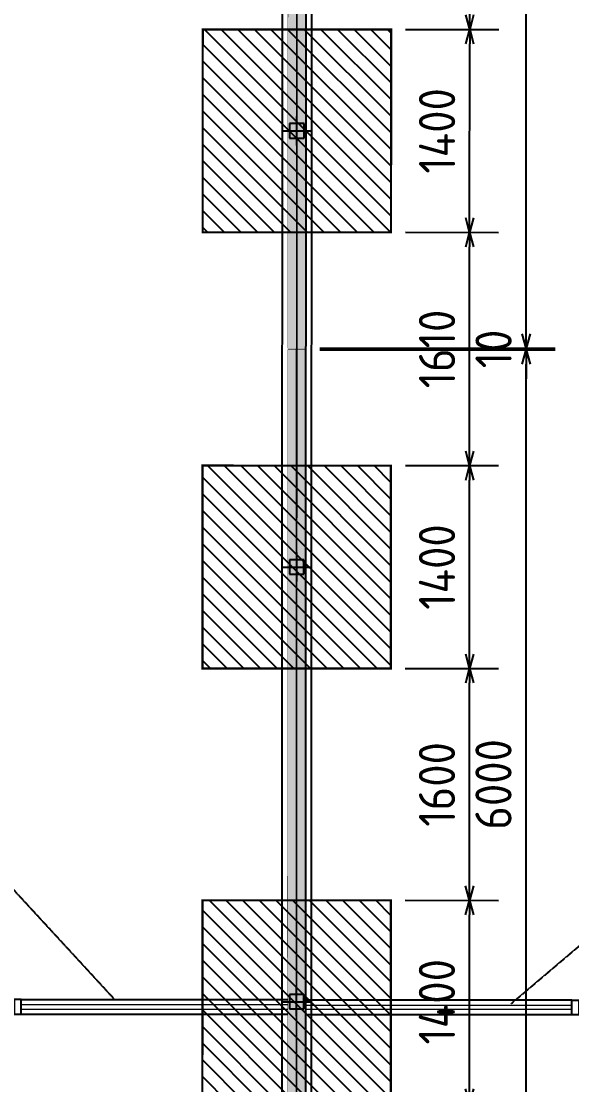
# Model space of a CAD drawing. Header units: centimetres. Extents: x -6122352 to 7132207, y -1694241 to 1947892.
# Drawn here: x 87774 to 91573, y -95548 to -88209 of the extents above; entities that cross this region are included whole.
import ezdxf
from ezdxf.xclip import XClip

# ---------------------------------------------------------------- set-up
doc = ezdxf.new("R2010")
doc.units = ezdxf.units.CM
doc.header["$MEASUREMENT"] = 0
doc.header["$XCLIPFRAME"] = 2
doc.header["$PDMODE"] = 66
doc.header["$PDSIZE"] = 100
doc.linetypes.add('DASHED2', pattern=[0.375, 0.25, -0.125])
for name, color, linetype in [('00-MI-DIM', 7, 'Continuous'), ('@MI-FOOTINGS', 7, 'Continuous'), ('@MI-REF LAYER', 7, 'Continuous'), ('@MI-TYPE-02', 6, 'Continuous'), ('B_TH_4', 7, 'Continuous')]:
    doc.layers.add(name, color=color, linetype=linetype)
for name, color, linetype, lineweight, true_color in [('08-Compound Wall-2', 6, 'Continuous', 25, 0xff00ff), ('08-Compound Wall-3', 5, 'Continuous', 25, 0x0000ff), ('23585-XR-AR-DAMAC PLOT LIMITS$0$1-End units', 7, 'Continuous', 5, 0xf8991e)]:
    doc.layers.add(name, color=color, linetype=linetype, lineweight=lineweight, true_color=true_color)
doc.layers.add('23585-XR-AR-END-GROUND FLOOR$0$A-LOVR-PLAN', color=251, linetype='Continuous', lineweight=9)
doc.layers.add('A-ANNO-TEXT', color=3, linetype='Continuous', lineweight=25)
doc.styles.add('Schueco-BEMSTIL', font='isocpeur.ttf', dxfattribs={"width": 0.9})
doc.styles.get("Standard").update_dxf_attribs({"font": 'arial.ttf'})
doc.dimstyles.new('LEADER', dxfattribs={"dimtxt": 0.18, "dimasz": 0.25, "dimexe": 0.18, "dimexo": 0.0625, "dimgap": 0.09, "dimtad": 0, "dimtih": 1, "dimtoh": 1, "dimdec": 4, "dimzin": 0, "dimdsep": 46, "dimtxsty": 'Standard', "dimblk": 'DOT', "dimcen": 0.09, "dimadec": 0, "dimazin": 0, "dimtfac": 1, "dimtdec": 4, "dimtofl": 0, "dimtmove": 0, "dimatfit": 3, "dimldrblk": 'DOT', "dimfxl": 1, "dimtolj": 1, "dimtzin": 0, "dimarcsym": 0})
doc.dimstyles.new('MI- JWC-TXT-2.5 MM', dxfattribs={"dimscale": 1.5, "dimtxt": 2.5, "dimasz": 1, "dimexe": 2, "dimexo": 1, "dimgap": 1, "dimtad": 1, "dimdec": 0, "dimdsep": 46, "dimtxsty": 'Schueco-BEMSTIL', "dimblk": 'OPEN30', "dimcen": 0, "dimdle": 2, "dimclrd": 140, "dimclre": 8, "dimclrt": 40, "dimadec": 0, "dimazin": 2, "dimtfac": 1, "dimtdec": 0, "dimtix": 1, "dimtmove": 2, "dimatfit": 3, "dimldrblk": 'OPEN', "dimfxl": 2, "dimlwd": -1, "dimlwe": -1, "dimarcsym": 0})

# ---------------------------------------------------------------- blocks, each defined once
blk = doc.blocks.new('23585-XR-AR-BOUNDARY WALLS AND SETBACKS')
at = {"layer": '08-Compound Wall-2'}
for points in [[(496514.6252557298, 2768906.002830742), (496532.2463287459, 2768889.856587013), (496534.3067708811, 2768892.105257509), (496538.3601700577, 2768896.529056611), (496542.4137756815, 2768900.952862748), (496546.4671700585, 2768905.376656611), (496550.520570064, 2768909.800456605), (496554.5739700577, 2768914.224256611), (496560.6192522304, 2768920.821795322), (496542.9971857687, 2768936.967041038)], [(496486.0484569206, 2768874.815229656), (496503.6697283639, 2768858.668986596), (496505.7301708809, 2768860.917657509), (496509.7837701971, 2768865.341656763), (496513.8371715791, 2768869.765258271), (496517.8905700583, 2768874.189056612), (496521.9439700579, 2768878.612856611), (496524.0719708814, 2768880.935257509), (496525.9973691489, 2768883.036655619), (496530.2533694326, 2768887.681655928), (496532.1112121206, 2768889.709130248), (496514.4901429755, 2768905.85537043)]]:
    blk.add_lwpolyline(points, dxfattribs=at)
blk = doc.blocks.new('A$C9d9485f6')
at = {"layer": 'A-ANNO-TEXT', "rotation": 312.4881850805905}
blk.add_blockref('23585-XR-AR-BOUNDARY WALLS AND SETBACKS', (-2377088.534775567, -1504219.252137818), dxfattribs=at)
blk = doc.blocks.new('23585-XR-AR-DAMAC PLOT LIMITS')
at = {"layer": '23585-XR-AR-DAMAC PLOT LIMITS$0$1-End units', "color": 251, "true_color": 0x636466}
for points in [[(496532.2525000004, 2768889.715299999), (496514.5576999998, 2768905.929099999), (496520.7389000002, 2768912.6753), (496538.4338999996, 2768896.4615), (496534.3805, 2768892.037699999)], [(496526.0711000003, 2768882.9691), (496508.3761, 2768899.182700001), (496514.5576999998, 2768905.929099999), (496532.2525000004, 2768889.715299999), (496530.3271000003, 2768887.6141)]]:
    blk.add_lwpolyline(points, close=True, dxfattribs=at)
blk = doc.blocks.new('A$Cf093b529')
at = {"layer": 'A-ANNO-TEXT'}
blk.add_blockref('23585-XR-AR-DAMAC PLOT LIMITS', (-495391.9901121984, -2768603.441896566), dxfattribs=at)
blk = doc.blocks.new('XR-AR-END-SETTING OUT PLAN')
at = {"layer": '08-Compound Wall-3'}
for p, q in [((1900.044146533911, 10600.0005848068), (-523.2971514484661, 10600.00058478686)), ((1900.044146533911, 10500.00058480681), (-523.2971514474184, 10500.00058478684))]:
    blk.add_line(p, q, dxfattribs=at)
blk.add_lwpolyline([(1950.044146533911, 10600.00060864944), (1900.044146533911, 10600.00060864944), (1900.044145320485, 10500.00060864944), (1950.044146842208, 10500.00060864944)], close=True, dxfattribs=at)
at = {"layer": '23585-XR-AR-END-GROUND FLOOR$0$A-LOVR-PLAN'}
blk.add_lwpolyline([(1900.044146533911, 10600.00063503276), (1900.044146533911, 10500.00063249208)], dxfattribs=at)
blk.add_lwpolyline([(1900.044146839268, 10534.99812595142), (1900.044146839268, 10564.99812595142), (-523.3010777489098, 10564.99812655811), (-523.3010777489098, 10534.99812655811)], close=True, dxfattribs=at)
blk = doc.blocks.new('END UNIT')
at = {"xscale": 0.001, "yscale": 0.001, "zscale": 0.001}
blk.add_blockref('XR-AR-END-SETTING OUT PLAN', (-9.150201729830158, 0), dxfattribs=at)
blk = doc.blocks.new('TH_4')
blk.add_blockref('END UNIT', (495802.3053798428, 2769130.514097063))
at = {"xscale": -1}
blk.add_blockref('END UNIT', (495826.3053798428, 2769130.514097063), dxfattribs=at)
blk = doc.blocks.new('A$C780da55d')
at = {"layer": 'B_TH_4', "xscale": 1.000039159572381, "yscale": 1.000039159572381, "zscale": 1.000039159572381}
blk.add_blockref('TH_4', (-495814.0704651335, -2769239.302089663), dxfattribs=at)
blk = doc.blocks.new('23585-XR-AR-MALDIVE-2$0$TH_4')
blk.add_blockref('A$C780da55d', (495794.655359471, 2769130.864096801))
blk = doc.blocks.new('A$Cc84df2ca')
at = {"color": 1, "true_color": 0xeb0000, "const_width": 0.01}
blk.add_lwpolyline([(33.14837637357414, 3.778585232794285e-05), (27.1483715409413, 0), (21.1483790515922, 0.0002447874285280704), (15.14837421895936, 0.0002070018090307713), (9.148369384929538, 0.0001692157238721848), (0.001146321650594473, 0.0001739775761961937), (0, 24.00009523076005), (9.14835335733369, 24.00004108878784), (15.14835819089785, 24.00007887603715), (21.14836302306503, 24.00011666072533), (27.14836785756052, 24.00015444727615), (33.14850780414417, 24.00004477263428), (39.14851263724267, 24.00008255988359), (42.29842148628086, 24.00006402377039), (42.29815494269133, 0.0002044944558292627)], close=True, dxfattribs=at)
blk = doc.blocks.new('A$C3d5adbb0')
at = {"color": 1, "true_color": 0xeb0000, "const_width": 0.009999999999999997}
blk.add_lwpolyline([(33.15020264964551, 0.001677757361903787), (27.15019791387022, 0.002752774395048618), (21.15019317576662, 0.003827791893854737), (15.15033592330292, 0.005037896335124969), (9.150196098722517, 0.006260396912693977), (0, 0.007950553204864264), (0.00471772626042366, 24.00780961895362), (2.854666186962277, 24.00720225670375), (9.154631254728884, 24.00613186182454), (12.00472720013931, 24.00565958512016), (15.15463599236682, 24.00505684455857), (21.15464072860777, 24.0039818265941), (27.15464546671137, 24.00290681025945), (33.15450271917507, 24.00169670605101), (39.15479002706707, 24.00060929218307), (42.30469881882891, 24.00000655138865), (42.30011617904529, 4.656612873077393e-10)], close=True, dxfattribs=at)
blk = doc.blocks.new('_Dot')
at = {"color": 0, "linetype": 'ByBlock', "lineweight": -2}
blk.add_line((-0.5, 0), (-1, 0), dxfattribs=at)
at = {"color": 0, "linetype": 'ByBlock', "const_width": 0.5}
blk.add_lwpolyline([(-0.25, 0, 1), (0.25, 0, 1)], format="xyb", close=True, dxfattribs=at)
blk = doc.blocks.new('A$Cc9adf89e')
at = {"color": 1, "true_color": 0xeb0000, "const_width": 0.01}
blk.add_lwpolyline([(34.72859038040042, -22.72902049310505), (28.72858554770937, -22.72905827872455), (22.72859305830207, -22.72881349129602), (16.72858822613489, -22.72885127691552), (10.72858339169761, -22.72888906300068), (1.581360328709707, -22.72888430161402), (1.580214007000905, 1.271036951802671), (10.7285673643928, 1.270982810296118), (16.72857219778234, 1.271020597312599), (22.72857703006594, 1.271058382000774), (28.72858186450321, 1.271096168551594), (34.72872181079583, 1.270986494142562), (40.72872664424358, 1.271024281159043), (43.87863549351459, 1.271005745045841), (43.87836894957582, -22.72885378403589)], close=True, dxfattribs=at)
blk = doc.blocks.new('A$C9fa2b657')
at = {"color": 1, "true_color": 0xeb0000, "const_width": 0.01}
blk.add_lwpolyline([(33.15020264982013, 1.309125556144863), (27.15019791392842, 1.310200573410839), (21.15019317617407, 1.311275590676814), (15.15033592365216, 1.312485694885254), (9.150196098838933, 1.313708195462823), (0, 1.315398351754993), (0.004717726144008338, 25.31525741796941), (2.8546661871369, 25.31465005502105), (9.154631254612468, 25.31357966037467), (12.00472720031394, 25.31310738390312), (15.15463599230861, 25.31250464357436), (21.15464072872419, 25.31142962537706), (27.15464546642033, 25.31035460857674), (33.15450271894224, 25.30914450483397), (39.15479002712527, 25.3080570907332), (42.3046988187125, 25.30745434993878), (42.30011617962737, 1.30744779901579)], close=True, dxfattribs=at)
blk = doc.blocks.new('_Open30')
at = {"color": 0, "linetype": 'ByBlock', "lineweight": -2}
for p, q in [((-1, 0.26794919), (0, 0)), ((0, 0), (-1, -0.26794919)), ((0, 0), (-1, 0))]:
    blk.add_line(p, q, dxfattribs=at)
blk = doc.blocks.new('*D1449')
at = {"layer": '00-MI-DIM', "color": 8, "transparency": 16777216}
for p, q in [((395141.0748242741, -182682.3704640264), (396765.7679200546, -182682.6615641551)), ((395138.9478352921, -188682.3700870196), (396764.6928858085, -188682.6613756295))]:
    blk.add_line(p, q, dxfattribs=at)
at = {"layer": '00-MI-DIM', "color": 140, "transparency": 16777216}
blk.add_line((396564.7108062565, -188582.6255427593), (396565.7500060271, -182782.6257280746), dxfattribs=at)
at = {"layer": 'Defpoints', "color": 0, "transparency": 16777216}
for p in [(395041.0748258792, -182682.3525467887), (396565.7679232648, -182682.6257296797), (395038.9478368973, -188682.3521697819)]:
    blk.add_point(p, dxfattribs=at)
at = {"layer": '00-MI-DIM', "color": 140, "transparency": 16777216, "xscale": 100, "yscale": 100, "zscale": 100}
for p, rotation in [((396565.7679232648, -182682.6257296797), 89.98973417893167), ((396564.6928890187, -188682.6255411541), 269.9897341789317)]:
    blk.add_blockref('_Open30', p, dxfattribs=dict(at, rotation=rotation))
at = {"layer": '00-MI-DIM', "color": 40, "transparency": 16777216, "insert": (396340.2304097533, -185682.5853216535), "char_height": 250, "attachment_point": 5, "rotation": 89.98973417893166, "style": 'Schueco-BEMSTIL'}
blk.add_mtext('6000', dxfattribs=at)
blk = doc.blocks.new('_Open')
at = {"color": 0, "linetype": 'ByBlock', "lineweight": -2}
for p, q in [((-1, 0.1666666666666667), (0, 0)), ((-1, -0.1666666666666667), (0, 0)), ((0, 0), (-1, 0))]:
    blk.add_line(p, q, dxfattribs=at)
blk = doc.blocks.new('*D1451')
at = {"layer": '00-MI-DIM', "color": 140, "transparency": 16777216}
for p, q in [((396565.7876322684, -182572.6257315991), (396565.8055495062, -182472.6257332042)), ((396565.767923307, -182682.6257296797), (396565.7697150307, -182672.6257299939)), ((396565.7500060693, -182782.6257280746), (396565.7320888315, -182882.6257264694))]:
    blk.add_line(p, q, dxfattribs=at)
at = {"layer": '00-MI-DIM', "color": 8, "transparency": 16777216}
for p, q in [((395141.0748242742, -182682.3704640264), (396765.7679200967, -182682.6615641551)), ((395141.0783692558, -182672.3704646548), (396765.7697118205, -182672.6615644694))]:
    blk.add_line(p, q, dxfattribs=at)
at = {"layer": 'Defpoints', "color": 0, "transparency": 16777216}
for p in [(395041.0748258794, -182682.3525467887), (395041.078370861, -182672.3525474171), (396565.7697150307, -182672.6257299939)]:
    blk.add_point(p, dxfattribs=at)
at = {"layer": '00-MI-DIM', "color": 140, "transparency": 16777216, "xscale": 100, "yscale": 100, "zscale": 100}
for p, rotation in [((396565.7697150307, -182672.6257299939), 269.9897341789317), ((396565.767923307, -182682.6257296797), 89.98973417893167)]:
    blk.add_blockref('_Open30', p, dxfattribs=dict(at, rotation=rotation))
at = {"layer": '00-MI-DIM', "color": 40, "transparency": 16777216, "insert": (396340.7688227804, -182677.585416052), "char_height": 250, "attachment_point": 5, "rotation": 89.98973417893166, "style": 'Schueco-BEMSTIL'}
blk.add_mtext('10', dxfattribs=at)
blk = doc.blocks.new('*D1453')
at = {"layer": '00-MI-DIM', "color": 8, "transparency": 16777216}
for p, q in [((395143.2053582379, -176672.3708416616), (396766.8447461087, -176672.661752995)), ((395141.0783692558, -182672.3704646548), (396765.7697118627, -182672.6615644694))]:
    blk.add_line(p, q, dxfattribs=at)
at = {"layer": '00-MI-DIM', "color": 140, "transparency": 16777216}
blk.add_line((396565.7876323106, -182572.6257315991), (396566.8268320813, -176772.6259169144), dxfattribs=at)
at = {"layer": 'Defpoints', "color": 0, "transparency": 16777216}
for p in [(395043.205359843, -176672.3529244239), (396566.844749319, -176672.6259185196), (395041.078370861, -182672.3525474171)]:
    blk.add_point(p, dxfattribs=at)
at = {"layer": '00-MI-DIM', "color": 140, "transparency": 16777216, "xscale": 100, "yscale": 100, "zscale": 100}
for p, rotation in [((396566.844749319, -176672.6259185196), 89.98973417893167), ((396565.7697150729, -182672.625729994), 269.9897341789317)]:
    blk.add_blockref('_Open30', p, dxfattribs=dict(at, rotation=rotation))
at = {"layer": '00-MI-DIM', "color": 40, "transparency": 16777216, "insert": (396341.3072358075, -179672.5855104933), "char_height": 250, "attachment_point": 5, "rotation": 89.98973417893166, "style": 'Schueco-BEMSTIL'}
blk.add_mtext('6000', dxfattribs=at)
blk = doc.blocks.new('T2-FOOTING PLAN')
at = {"layer": '@MI-FOOTINGS', "transparency": 33554679}
h = blk.add_hatch(dxfattribs=at)
h.set_pattern_fill('ANSI31', color=8, scale=650)
h.set_pattern_definition([(45, (0, 0), (-57.45242597140699, 57.45242597140699), [])])
h.paths.add_polyline_path([(-700, 650), (700, 650), (700, -650), (-700, -650)])
at = {"layer": '@MI-FOOTINGS', "color": 160, "true_color": 0x3340f0, "const_width": 15}
blk.add_lwpolyline([(-700, 650), (700, 650), (700, -650), (-700, -650)], close=True, dxfattribs=at)
at = {"layer": '@MI-FOOTINGS', "color": 30}
blk.add_point((0, 0), dxfattribs=at)
blk = doc.blocks.new('*D1473')
at = {"layer": '00-MI-DIM', "color": 8, "transparency": 16777216}
for p, q in [((395731.4704809973, -186482.4762954648), (396374.928097356, -186482.5915852974)), ((395731.2196396497, -187882.4762729929), (396374.677256028, -187882.5915628255))]:
    blk.add_line(p, q, dxfattribs=at)
at = {"layer": '00-MI-DIM', "color": 140, "transparency": 16777216}
blk.add_line((396174.695176476, -187782.5557299552), (396174.9101833286, -186582.5557492168), dxfattribs=at)
at = {"layer": 'Defpoints', "color": 0, "transparency": 16777216}
for p in [(395631.4704826024, -186482.4583782271), (396174.9281005663, -186482.5557508219), (395631.2196412548, -187882.4583557552)]:
    blk.add_point(p, dxfattribs=at)
at = {"layer": '00-MI-DIM', "color": 140, "transparency": 16777216, "xscale": 100, "yscale": 100, "zscale": 100}
for p, rotation in [((396174.9281005663, -186482.5557508219), 89.98973417893167), ((396174.6772592383, -187882.55572835), 269.9897341789317)]:
    blk.add_blockref('_Open30', p, dxfattribs=dict(at, rotation=rotation))
at = {"layer": '00-MI-DIM', "color": 40, "transparency": 16777216, "insert": (395949.8026835139, -187182.5154258012), "char_height": 250, "attachment_point": 5, "rotation": 89.98973417893166, "style": 'Schueco-BEMSTIL'}
blk.add_mtext('1400', dxfattribs=at)
blk = doc.blocks.new('*D1475')
at = {"layer": '00-MI-DIM', "color": 8, "transparency": 16777216}
for p, q in [((395731.7586726157, -184882.4762746443), (396375.2147731902, -184882.5915642053)), ((395731.4704809973, -186482.4762954649), (396374.9280973785, -186482.5915852974))]:
    blk.add_line(p, q, dxfattribs=at)
at = {"layer": '00-MI-DIM', "color": 140, "transparency": 16777216}
blk.add_line((396174.9460178265, -186382.5557524271), (396175.1968591628, -184982.5557281247), dxfattribs=at)
at = {"layer": 'Defpoints', "color": 0, "transparency": 16777216}
for p in [(395631.7586742208, -184882.4583574066), (396175.2147764005, -184882.5557297299), (395631.4704826025, -186482.4583782272)]:
    blk.add_point(p, dxfattribs=at)
at = {"layer": '00-MI-DIM', "color": 140, "transparency": 16777216, "xscale": 100, "yscale": 100, "zscale": 100}
for p, rotation in [((396175.2147764005, -184882.5557297299), 89.98973417893167), ((396174.9281005888, -186482.555750822), 269.9897341789317)]:
    blk.add_blockref('_Open30', p, dxfattribs=dict(at, rotation=rotation))
at = {"layer": '00-MI-DIM', "color": 40, "transparency": 16777216, "insert": (395950.0714421062, -185682.515426491), "char_height": 250, "attachment_point": 5, "rotation": 89.98973417893166, "style": 'Schueco-BEMSTIL'}
blk.add_mtext('1600', dxfattribs=at)
blk = doc.blocks.new('*D1477')
at = {"layer": '00-MI-DIM', "color": 8, "transparency": 16777216}
for p, q in [((395732.0095139632, -183482.4762971163), (396375.4656145377, -183482.5915866773)), ((395731.7586726156, -184882.4762746443), (396375.2147732097, -184882.5915642053))]:
    blk.add_line(p, q, dxfattribs=at)
at = {"layer": '00-MI-DIM', "color": 140, "transparency": 16777216}
blk.add_line((396175.2326936577, -184782.555731335), (396175.4477005103, -183582.5557505967), dxfattribs=at)
at = {"layer": 'Defpoints', "color": 0, "transparency": 16777216}
for p in [(395632.0095155683, -183482.4583798786), (396175.465617748, -183482.5557522018), (395631.7586742208, -184882.4583574066)]:
    blk.add_point(p, dxfattribs=at)
at = {"layer": '00-MI-DIM', "color": 140, "transparency": 16777216, "xscale": 100, "yscale": 100, "zscale": 100}
for p, rotation in [((396175.465617748, -183482.5557522018), 89.98973417893167), ((396175.21477642, -184882.5557297299), 269.9897341789317)]:
    blk.add_blockref('_Open30', p, dxfattribs=dict(at, rotation=rotation))
at = {"layer": '00-MI-DIM', "color": 40, "transparency": 16777216, "insert": (395950.3402006956, -184182.515427181), "char_height": 250, "attachment_point": 5, "rotation": 89.98973417893166, "style": 'Schueco-BEMSTIL'}
blk.add_mtext('1400', dxfattribs=at)
blk = doc.blocks.new('*D1433')
at = {"layer": '00-MI-DIM', "color": 8, "transparency": 16777216}
for p, q in [((395733.3501736133, -181872.4766506281), (396375.7540820625, -181872.5917516653)), ((395732.0095139632, -183482.4762971162), (396375.4656145603, -183482.5915866772))]:
    blk.add_line(p, q, dxfattribs=at)
at = {"layer": '00-MI-DIM', "color": 140, "transparency": 16777216}
blk.add_line((396175.4835350083, -183382.5557538069), (396175.7361680351, -181972.5559155847), dxfattribs=at)
at = {"layer": 'Defpoints', "color": 0, "transparency": 16777216}
for p in [(395633.3501752184, -181872.4587333904), (396175.7540852728, -181872.5559171899), (395632.0095155684, -183482.4583798785)]:
    blk.add_point(p, dxfattribs=at)
at = {"layer": '00-MI-DIM', "color": 140, "transparency": 16777216, "xscale": 100, "yscale": 100, "zscale": 100}
for p, rotation in [((396175.7540852728, -181872.5559171899), 89.98973417893167), ((396175.4656177706, -183482.5557522018), 269.9897341789317)]:
    blk.add_blockref('_Open30', p, dxfattribs=dict(at, rotation=rotation))
at = {"layer": '00-MI-DIM', "color": 40, "transparency": 16777216, "insert": (395950.6098551333, -182677.515520911), "char_height": 250, "attachment_point": 5, "rotation": 89.98973417893166, "style": 'Schueco-BEMSTIL'}
blk.add_mtext('1610', dxfattribs=at)
blk = doc.blocks.new('*D1435')
at = {"layer": '00-MI-DIM', "color": 8, "transparency": 16777216}
for p, q in [((395733.6010149608, -180472.4766731001), (396376.00492341, -180472.5917741373)), ((395733.3501736132, -181872.4766506281), (396375.7540820821, -181872.5917516653))]:
    blk.add_line(p, q, dxfattribs=at)
at = {"layer": '00-MI-DIM', "color": 140, "transparency": 16777216}
blk.add_line((396175.7720025301, -181772.5559187951), (396175.9870093826, -180572.5559380567), dxfattribs=at)
at = {"layer": 'Defpoints', "color": 0, "transparency": 16777216}
for p in [(395633.6010165659, -180472.4587558623), (396176.0049266203, -180472.5559396618), (395633.3501752184, -181872.4587333904)]:
    blk.add_point(p, dxfattribs=at)
at = {"layer": '00-MI-DIM', "color": 140, "transparency": 16777216, "xscale": 100, "yscale": 100, "zscale": 100}
for p, rotation in [((396176.0049266203, -180472.5559396618), 89.98973417893167), ((396175.7540852924, -181872.5559171899), 269.9897341789317)]:
    blk.add_blockref('_Open30', p, dxfattribs=dict(at, rotation=rotation))
at = {"layer": '00-MI-DIM', "color": 40, "transparency": 16777216, "insert": (395950.879509568, -181172.515614641), "char_height": 250, "attachment_point": 5, "rotation": 89.98973417893166, "style": 'Schueco-BEMSTIL'}
blk.add_mtext('1400', dxfattribs=at)
blk = doc.blocks.new('*D1437')
at = {"layer": '00-MI-DIM', "color": 8, "transparency": 16777216}
for p, q in [((395733.8892065794, -178872.4766522795), (396376.2915992444, -178872.5917530451)), ((395733.6010149609, -180472.4766731001), (396376.0049234327, -180472.5917741373))]:
    blk.add_line(p, q, dxfattribs=at)
at = {"layer": '00-MI-DIM', "color": 140, "transparency": 16777216}
blk.add_line((396176.0228438807, -180372.555941267), (396176.273685217, -178972.5559169645), dxfattribs=at)
at = {"layer": 'Defpoints', "color": 0, "transparency": 16777216}
for p in [(395633.8892081845, -178872.4587350418), (396176.2916024547, -178872.5559185697), (395633.601016566, -180472.4587558623)]:
    blk.add_point(p, dxfattribs=at)
at = {"layer": '00-MI-DIM', "color": 140, "transparency": 16777216, "xscale": 100, "yscale": 100, "zscale": 100}
for p, rotation in [((396176.2916024547, -178872.5559185697), 89.98973417893167), ((396176.004926643, -180472.5559396618), 269.9897341789317)]:
    blk.add_blockref('_Open30', p, dxfattribs=dict(at, rotation=rotation))
at = {"layer": '00-MI-DIM', "color": 40, "transparency": 16777216, "insert": (395951.1482681605, -179672.5156153309), "char_height": 250, "attachment_point": 5, "rotation": 89.98973417893166, "style": 'Schueco-BEMSTIL'}
blk.add_mtext('1600', dxfattribs=at)
blk = doc.blocks.new('T2-MID PARTITION HALF')
at = {"layer": '@MI-TYPE-02'}
h = blk.add_hatch(color=256, dxfattribs=at)
h.dxf.hatch_style = 1
h.paths.add_polyline_path([(-62.15138388785999, 5901.874394861981), (-59.9999962298898, 0.02126988981035538), (59.99999622994801, -0.02126988983945921), (57.84860857197782, 5901.831855082302)])
h.paths.add_polyline_path([(-60.02084992430173, 11911.87401722674), (-62.147838906385, 5911.874394233659), (57.85215355351102, 5911.831854454009), (59.97914253553608, 11911.83147744715)])
h.paths.add_polyline_path([(-57.89031596080167, 17921.87363959159), (-60.01730494288495, 11921.87401659845), (59.98268751701107, 11921.8314768188), (62.10967649909435, 17921.83109981197)])
h.paths.add_polyline_path([(-55.7597819971852, 23931.87326195638), (-57.88677097921027, 17931.8736389633), (62.11322148062754, 17931.83109918362), (64.24021046271082, 23931.83072217679)])
at = {"layer": '@MI-TYPE-02', "const_width": 2.5}
for points in [[(-55.7597819971852, 23931.87326195638), (-57.88677097921027, 17931.8736389633), (62.11322148062754, 17931.83109918362), (64.24021046271082, 23931.83072217679)], [(-57.89031596080167, 17921.87363959159), (-60.01730494288495, 11921.87401659845), (59.98268751701107, 11921.8314768188), (62.10967649909435, 17921.83109981197)]]:
    blk.add_lwpolyline(points, close=True, dxfattribs=at)
at = {"layer": '@MI-FOOTINGS', "rotation": 89.98973417812736}
for p in [(4.510456945339683, 19431.84136402854), (2.918955947679933, 16421.84174001237), (2.379922981723212, 13421.84174166375)]:
    blk.add_blockref('T2-FOOTING PLAN', p, dxfattribs=at)
at = {"layer": '00-MI-DIM'}
for base, p1, p2, picture, middle in [((1587.879599938751, 23931.55772808113), (62.11322148062754, 17931.83109918362), (64.24021046271082, 23931.83072217679), '*D1453', (1587.34208281571, 20931.55782232253)), ((1586.804565650469, 17931.55791660675), (62.10967649909435, 17921.83109981197), (62.11322148062754, 17931.83109918362), '*D1451', (1586.803669788584, 17926.55791676385)), ((1586.802773884556, 17921.55791692098), (59.98268751701107, 11921.8314768188), (62.10967649897793, 17921.83109981197), '*D1449', (1586.265256761515, 14921.55801116239))]:
    dim = blk.add_linear_dim(base=base, p1=p1, p2=p2, angle=89.98973417893167, dimstyle='MI- JWC-TXT-2.5 MM', dxfattribs=at)
    dim.commit()
    dim.dimension.update_dxf_attribs({"geometry": picture, "text_midpoint": middle, "dimtype": 128, "insert": (-394978.9651493803, 200604.1836466007)})
for base, p1, p2, picture, middle in [((1197.326453074464, 21731.62772803102), (654.6358671857743, 20131.72489073835), (654.9240588042303, 21731.72491155891), '*D1437', (972.1831187802018, 20931.66803126977)), ((1197.039777240076, 20131.62770693886), (654.3850258381572, 18731.72491321026), (654.6358671856578, 20131.72489073835), '*D1435', (971.9143601877149, 19431.66803195968)), ((1196.788935892517, 18731.62772941083), (653.0443661881145, 17121.72526672218), (654.3850258382154, 18731.72491321032), '*D1433', (971.6447057530168, 17926.66812568973)), ((1196.500468367711, 17121.62789439884), (652.7935248404974, 15721.72528919409), (653.0443661880563, 17121.72526672209), '*D1477', (971.3750513152918, 16421.66821941969)), ((1196.249627020268, 15721.62791687084), (652.5053332221578, 14121.72526837356), (652.7935248405556, 15721.72528919412), '*D1475', (971.1062927259482, 14921.66822010966)), ((1195.962951186055, 14121.62789577874), (652.2544918745407, 12721.72529084547), (652.5053332220996, 14121.72526837359), '*D1473', (970.8375341336359, 13421.66822079953))]:
    dim = blk.add_linear_dim(base=base, p1=p1, p2=p2, angle=89.98973417893167, dimstyle='MI- JWC-TXT-2.5 MM', dxfattribs=at)
    dim.commit()
    dim.dimension.update_dxf_attribs({"geometry": picture, "text_midpoint": middle, "insert": (-394978.9651493803, 200604.1836466007)})

msp = doc.modelspace()

# ---------------------------------------------------------------- block references
at = {"layer": '@MI-REF LAYER', "xscale": 1000, "yscale": 1000, "zscale": 1000}
msp.add_blockref('A$C9d9485f6', (-23958.95045533385, 48155.57226163784), dxfattribs=at)

# ---------------------------------------------------------------- next in the draw order: block references
at = {"layer": '@MI-REF LAYER'}
ref = msp.add_blockref('23585-XR-AR-MALDIVE-2$0$TH_4', (495862223.3068303, 2769049743.418423), dxfattribs=dict(at, xscale=1000, yscale=1000, zscale=1000, rotation=180.0004263457452))
XClip(ref).set_block_clipping_path([(495835.392424888, 2769130.5103818076), (495835.3967513023, 2769154.450356969), (495832.30707694823, 2769154.410980098), (495826.3067906522, 2769154.412067512), (495820.30693135364, 2769154.4132776167), (495814.3069288675, 2769154.4143526326), (495808.30692413123, 2769154.41542765), (495805.1570141213, 2769154.416030391), (495802.30692738434, 2769154.4565039617), (495796.01202966133, 2769154.457572191), (495793.2170129507, 2769154.458168634), (495793.2122923648, 2769130.5183110787)])
ref = msp.add_blockref('23585-XR-AR-MALDIVE-2$0$TH_4', (496417964.9591807, 2768957759.234045), dxfattribs=dict(at, xscale=1000, yscale=1000, zscale=1000, rotation=179.9898026793493))
XClip(ref).set_block_clipping_path([(495835.3952632253, 2769130.5143983634), (495835.3955449336, 2769154.454259045), (495832.31072781887, 2769154.454277743), (495826.31069717463, 2769154.4542400045), (495820.3105747942, 2769154.45435022), (495814.30548654683, 2769154.454312696), (495808.3105498841, 2769154.4542752365), (495802.31054505054, 2769154.4543360225), (495793.35712816194, 2769154.454291232), (495793.3583734059, 2769130.514380163)])

# ---------------------------------------------------------------- next in the draw order: block references
at = {"layer": '@MI-REF LAYER', "xscale": 1000, "yscale": 1000, "zscale": 1000, "rotation": 312.4882903633292}
msp.add_blockref('A$Cf093b529', (-891608.7329339073, 539022.7201118186), dxfattribs=at)
at = {"layer": '@MI-REF LAYER', "color": 10, "xscale": 1000, "yscale": 1000, "zscale": 1000}
for name, p, rotation in [('A$C9fa2b657', (89676.48429002003, -83148.6926931697), 180.0004263467067), ('A$Cc9adf89e', (133550.8160084696, -107200.7559525327), 179.9897998693747), ('A$Cc84df2ca', (131974.648386188, -84471.41671545815), 179.9897998700953), ('A$C3d5adbb0', (89676.49401939624, -84456.14049319678), 180.0004263450647)]:
    msp.add_blockref(name, p, dxfattribs=dict(at, rotation=rotation))
at = {"layer": '@MI-TYPE-02', "color": 6}
msp.add_blockref('T2-MID PARTITION HALF', (89671.54696476046, -108396.7786392529), dxfattribs=at)

# ---------------------------------------------------------------- next in the draw order: leaders
at = {"linetype": 'DASHED2'}
for points in [[(88419.19558141737, -94960.26180329156), (85515.78024238544, -91808.05054901418)], [(91156.73902633878, -94986.74239225869, 157.461039985285), (93865.56255770064, -92688.57437859895, 157.461039985285)]]:
    msp.add_leader(points, dimstyle='LEADER', dxfattribs=at)

doc.saveas('drawing.dxf')
